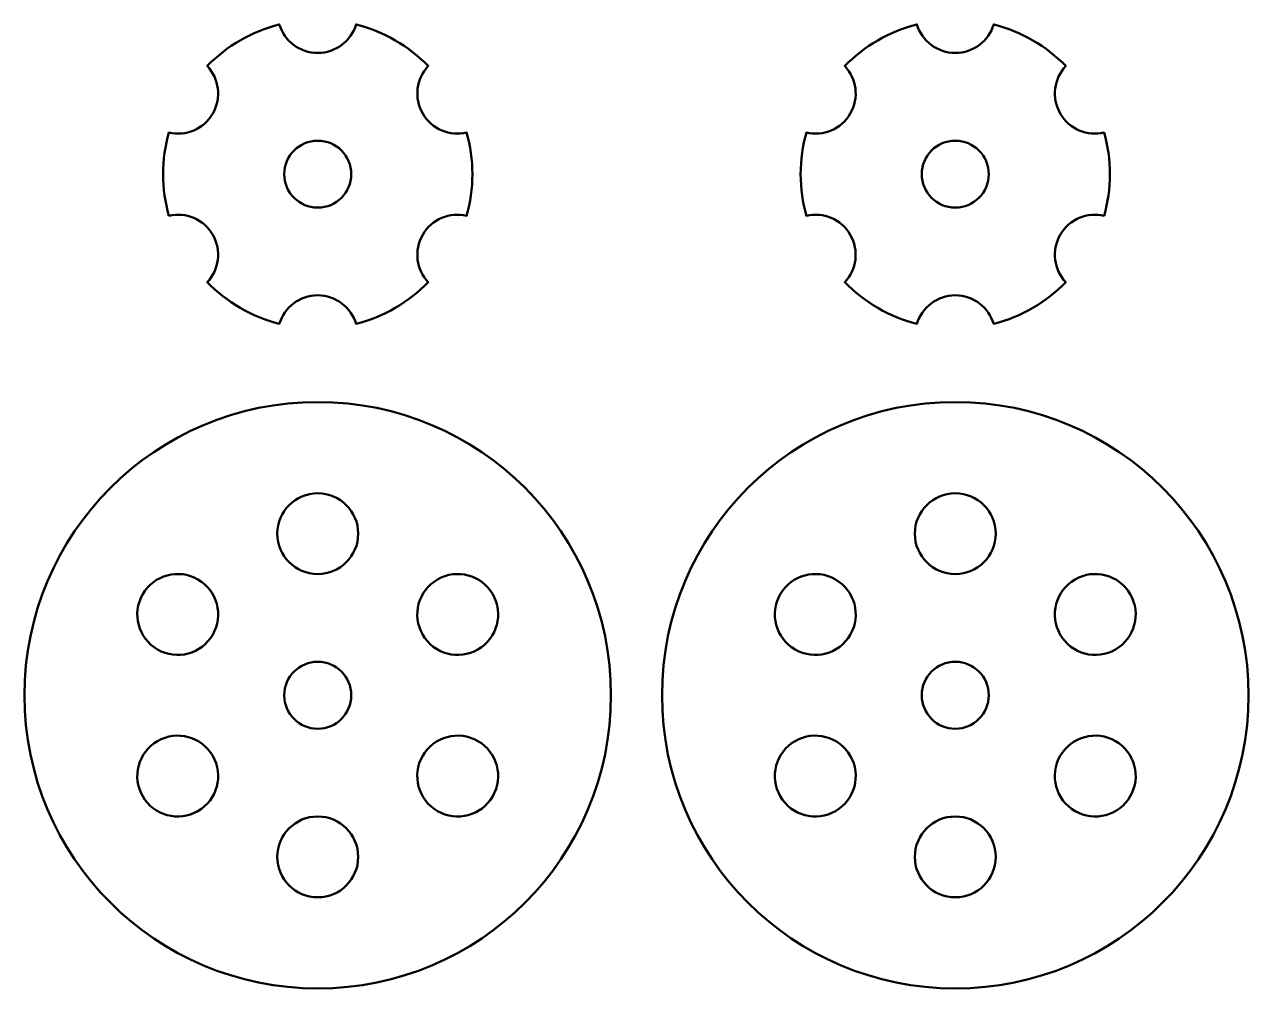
# Model space of a CAD drawing. Header units: inches. Extents: x 247 to 2765, y -1897 to -1110.
# Drawn here: x 467.2 to 522, y -1857 to -1813.8 of the extents above; entities that cross this region are included whole.
import ezdxf

# ---------------------------------------------------------------- set-up
doc = ezdxf.new("R2010")
doc.units = ezdxf.units.IN
doc.header["$MEASUREMENT"] = 0
doc.layers.add('Layer 1', color=7, linetype='Continuous')

msp = doc.modelspace()

# ---------------------------------------------------------------- linework, layer by layer
at = {"layer": 'Layer 1', "color": 18, "lineweight": 50, "true_color": 0x010101}
for points, knots in [([(485.02, -1823.195), (485.427, -1822.492), (486.234, -1822.173), (486.988, -1822.342), (487.154, -1821.749), (487.248, -1821.127), (487.248, -1820.481), (487.248, -1819.834), (487.153, -1819.211), (486.988, -1818.618), (486.234, -1818.787), (485.427, -1818.469), (485.021, -1817.765), (484.614, -1817.06), (484.742, -1816.2), (485.268, -1815.633), (484.395, -1814.743), (483.284, -1814.093), (482.039, -1813.774), (481.81, -1814.511), (481.13, -1815.049), (480.317, -1815.049), (479.504, -1815.049), (478.825, -1814.51), (478.596, -1813.774), (477.35, -1814.092), (476.238, -1814.743), (475.367, -1815.633), (475.893, -1816.2), (476.021, -1817.06), (475.614, -1817.765), (475.207, -1818.47), (474.4, -1818.788), (473.647, -1818.618), (473.481, -1819.212), (473.386, -1819.834), (473.386, -1820.481), (473.386, -1821.127), (473.482, -1821.75), (473.647, -1822.342), (474.4, -1822.173), (475.207, -1822.49), (475.614, -1823.195), (476.021, -1823.9), (475.893, -1824.761), (475.367, -1825.327), (476.239, -1826.217), (477.351, -1826.868), (478.596, -1827.187), (478.825, -1826.45), (479.504, -1825.911), (480.317, -1825.911), (481.13, -1825.911), (481.809, -1826.45), (482.039, -1827.187), (483.284, -1826.868), (484.395, -1826.217), (485.267, -1825.327), (484.741, -1824.761), (484.613, -1823.9), (485.02, -1823.195)], [0, 0, 0, 0, 1, 1, 1, 2, 2, 2, 3, 3, 3, 4, 4, 4, 5, 5, 5, 6, 6, 6, 7, 7, 7, 8, 8, 8, 9, 9, 9, 10, 10, 10, 11, 11, 11, 12, 12, 12, 13, 13, 13, 14, 14, 14, 15, 15, 15, 16, 16, 16, 17, 17, 17, 18, 18, 18, 19, 19, 19, 20, 20, 20, 20]), ([(513.589, -1823.195), (513.996, -1822.492), (514.804, -1822.173), (515.557, -1822.342), (515.723, -1821.749), (515.818, -1821.127), (515.818, -1820.481), (515.818, -1819.834), (515.723, -1819.211), (515.557, -1818.618), (514.804, -1818.787), (513.997, -1818.469), (513.59, -1817.765), (513.184, -1817.06), (513.311, -1816.2), (513.837, -1815.633), (512.965, -1814.743), (511.854, -1814.093), (510.609, -1813.774), (510.38, -1814.511), (509.7, -1815.049), (508.887, -1815.049), (508.074, -1815.049), (507.395, -1814.51), (507.165, -1813.774), (505.92, -1814.092), (504.808, -1814.743), (503.937, -1815.633), (504.462, -1816.2), (504.591, -1817.06), (504.183, -1817.765), (503.777, -1818.47), (502.97, -1818.788), (502.217, -1818.618), (502.05, -1819.212), (501.956, -1819.834), (501.956, -1820.481), (501.956, -1821.127), (502.051, -1821.75), (502.217, -1822.342), (502.97, -1822.173), (503.777, -1822.49), (504.183, -1823.195), (504.59, -1823.9), (504.462, -1824.761), (503.937, -1825.327), (504.809, -1826.217), (505.92, -1826.868), (507.165, -1827.187), (507.395, -1826.45), (508.074, -1825.911), (508.887, -1825.911), (509.7, -1825.911), (510.379, -1826.45), (510.609, -1827.187), (511.854, -1826.868), (512.965, -1826.217), (513.837, -1825.327), (513.31, -1824.761), (513.183, -1823.9), (513.589, -1823.195)], [0, 0, 0, 0, 1, 1, 1, 2, 2, 2, 3, 3, 3, 4, 4, 4, 5, 5, 5, 6, 6, 6, 7, 7, 7, 8, 8, 8, 9, 9, 9, 10, 10, 10, 11, 11, 11, 12, 12, 12, 13, 13, 13, 14, 14, 14, 15, 15, 15, 16, 16, 16, 17, 17, 17, 18, 18, 18, 19, 19, 19, 20, 20, 20, 20]), ([(480.317, -1821.981), (479.488, -1821.981), (478.817, -1821.309), (478.817, -1820.481), (478.817, -1819.652), (479.488, -1818.981), (480.317, -1818.981), (481.145, -1818.981), (481.817, -1819.652), (481.817, -1820.481), (481.817, -1821.309), (481.146, -1821.981), (480.317, -1821.981)], [0, 0, 0, 0, 1, 1, 1, 2, 2, 2, 3, 3, 3, 4, 4, 4, 4]), ([(508.886, -1821.981), (508.058, -1821.981), (507.386, -1821.309), (507.386, -1820.481), (507.386, -1819.652), (508.058, -1818.981), (508.886, -1818.981), (509.715, -1818.981), (510.386, -1819.652), (510.386, -1820.481), (510.386, -1821.309), (509.715, -1821.981), (508.886, -1821.981)], [0, 0, 0, 0, 1, 1, 1, 2, 2, 2, 3, 3, 3, 4, 4, 4, 4]), ([(480.317, -1830.692), (473.06, -1830.692), (467.176, -1836.577), (467.176, -1843.833), (467.176, -1851.091), (473.06, -1856.974), (480.317, -1856.974), (487.574, -1856.974), (493.458, -1851.091), (493.458, -1843.833), (493.458, -1836.577), (487.575, -1830.692), (480.317, -1830.692)], [0, 0, 0, 0, 1, 1, 1, 2, 2, 2, 3, 3, 3, 4, 4, 4, 4]), ([(508.886, -1830.692), (501.63, -1830.692), (495.745, -1836.577), (495.745, -1843.833), (495.745, -1851.091), (501.63, -1856.974), (508.886, -1856.974), (516.144, -1856.974), (522.027, -1851.091), (522.027, -1843.833), (522.027, -1836.577), (516.144, -1830.692), (508.886, -1830.692)], [0, 0, 0, 0, 1, 1, 1, 2, 2, 2, 3, 3, 3, 4, 4, 4, 4]), ([(480.317, -1834.778), (481.318, -1834.778), (482.129, -1835.591), (482.129, -1836.591), (482.129, -1837.591), (481.318, -1838.403), (480.317, -1838.403), (479.316, -1838.403), (478.505, -1837.591), (478.505, -1836.591), (478.506, -1835.591), (479.317, -1834.778), (480.317, -1834.778)], [0, 0, 0, 0, 1, 1, 1, 2, 2, 2, 3, 3, 3, 4, 4, 4, 4]), ([(508.886, -1834.778), (509.888, -1834.778), (510.699, -1835.591), (510.699, -1836.591), (510.699, -1837.591), (509.888, -1838.403), (508.886, -1838.403), (507.885, -1838.403), (507.074, -1837.591), (507.074, -1836.591), (507.075, -1835.591), (507.886, -1834.778), (508.886, -1834.778)], [0, 0, 0, 0, 1, 1, 1, 2, 2, 2, 3, 3, 3, 4, 4, 4, 4]), ([(472.475, -1839.305), (472.976, -1838.439), (474.084, -1838.142), (474.951, -1838.642), (475.817, -1839.142), (476.114, -1840.251), (475.614, -1841.118), (475.114, -1841.985), (474.005, -1842.281), (473.139, -1841.781), (472.272, -1841.281), (471.974, -1840.172), (472.475, -1839.305)], [0, 0, 0, 0, 1, 1, 1, 2, 2, 2, 3, 3, 3, 4, 4, 4, 4]), ([(487.496, -1841.781), (486.63, -1842.281), (485.521, -1841.985), (485.021, -1841.118), (484.52, -1840.251), (484.818, -1839.142), (485.684, -1838.642), (486.55, -1838.142), (487.658, -1838.438), (488.159, -1839.305), (488.659, -1840.172), (488.362, -1841.281), (487.496, -1841.781)], [0, 0, 0, 0, 1, 1, 1, 2, 2, 2, 3, 3, 3, 4, 4, 4, 4]), ([(501.045, -1839.305), (501.545, -1838.439), (502.653, -1838.142), (503.519, -1838.642), (504.386, -1839.142), (504.683, -1840.251), (504.183, -1841.118), (503.682, -1841.985), (502.574, -1842.281), (501.708, -1841.781), (500.841, -1841.281), (500.544, -1840.172), (501.045, -1839.305)], [0, 0, 0, 0, 1, 1, 1, 2, 2, 2, 3, 3, 3, 4, 4, 4, 4]), ([(516.065, -1841.781), (515.199, -1842.281), (514.09, -1841.985), (513.59, -1841.118), (513.089, -1840.251), (513.387, -1839.142), (514.253, -1838.642), (515.12, -1838.142), (516.228, -1838.438), (516.728, -1839.305), (517.229, -1840.172), (516.932, -1841.281), (516.065, -1841.781)], [0, 0, 0, 0, 1, 1, 1, 2, 2, 2, 3, 3, 3, 4, 4, 4, 4]), ([(480.317, -1845.333), (479.488, -1845.333), (478.817, -1844.662), (478.817, -1843.833), (478.817, -1843.005), (479.488, -1842.333), (480.317, -1842.333), (481.145, -1842.333), (481.817, -1843.005), (481.817, -1843.833), (481.817, -1844.662), (481.146, -1845.333), (480.317, -1845.333)], [0, 0, 0, 0, 1, 1, 1, 2, 2, 2, 3, 3, 3, 4, 4, 4, 4]), ([(508.886, -1845.333), (508.058, -1845.333), (507.386, -1844.662), (507.386, -1843.833), (507.386, -1843.005), (508.058, -1842.333), (508.886, -1842.333), (509.715, -1842.333), (510.386, -1843.005), (510.386, -1843.833), (510.386, -1844.662), (509.715, -1845.333), (508.886, -1845.333)], [0, 0, 0, 0, 1, 1, 1, 2, 2, 2, 3, 3, 3, 4, 4, 4, 4]), ([(474.951, -1849.024), (474.084, -1849.524), (472.976, -1849.227), (472.475, -1848.36), (471.975, -1847.493), (472.272, -1846.385), (473.139, -1845.885), (474.005, -1845.385), (475.113, -1845.681), (475.614, -1846.548), (476.114, -1847.416), (475.817, -1848.524), (474.951, -1849.024)], [0, 0, 0, 0, 1, 1, 1, 2, 2, 2, 3, 3, 3, 4, 4, 4, 4]), ([(488.158, -1848.36), (487.658, -1849.227), (486.55, -1849.524), (485.684, -1849.024), (484.817, -1848.524), (484.52, -1847.416), (485.02, -1846.548), (485.521, -1845.682), (486.629, -1845.385), (487.495, -1845.885), (488.361, -1846.386), (488.659, -1847.493), (488.158, -1848.36)], [0, 0, 0, 0, 1, 1, 1, 2, 2, 2, 3, 3, 3, 4, 4, 4, 4]), ([(503.52, -1849.024), (502.653, -1849.524), (501.545, -1849.227), (501.045, -1848.36), (500.545, -1847.493), (500.842, -1846.385), (501.708, -1845.885), (502.574, -1845.385), (503.682, -1845.681), (504.183, -1846.548), (504.683, -1847.416), (504.386, -1848.524), (503.52, -1849.024)], [0, 0, 0, 0, 1, 1, 1, 2, 2, 2, 3, 3, 3, 4, 4, 4, 4]), ([(516.728, -1848.36), (516.227, -1849.227), (515.119, -1849.524), (514.253, -1849.024), (513.387, -1848.524), (513.089, -1847.416), (513.589, -1846.548), (514.09, -1845.682), (515.199, -1845.385), (516.065, -1845.885), (516.931, -1846.386), (517.228, -1847.493), (516.728, -1848.36)], [0, 0, 0, 0, 1, 1, 1, 2, 2, 2, 3, 3, 3, 4, 4, 4, 4]), ([(480.317, -1852.888), (479.316, -1852.888), (478.505, -1852.076), (478.505, -1851.076), (478.505, -1850.076), (479.316, -1849.264), (480.317, -1849.264), (481.318, -1849.264), (482.129, -1850.076), (482.129, -1851.076), (482.129, -1852.077), (481.318, -1852.888), (480.317, -1852.888)], [0, 0, 0, 0, 1, 1, 1, 2, 2, 2, 3, 3, 3, 4, 4, 4, 4]), ([(508.886, -1852.888), (507.885, -1852.888), (507.074, -1852.076), (507.074, -1851.076), (507.074, -1850.076), (507.885, -1849.264), (508.886, -1849.264), (509.888, -1849.264), (510.699, -1850.076), (510.699, -1851.076), (510.699, -1852.077), (509.888, -1852.888), (508.886, -1852.888)], [0, 0, 0, 0, 1, 1, 1, 2, 2, 2, 3, 3, 3, 4, 4, 4, 4])]:
    msp.add_open_spline(points, degree=3, knots=knots, dxfattribs=at)

doc.saveas('drawing.dxf')
